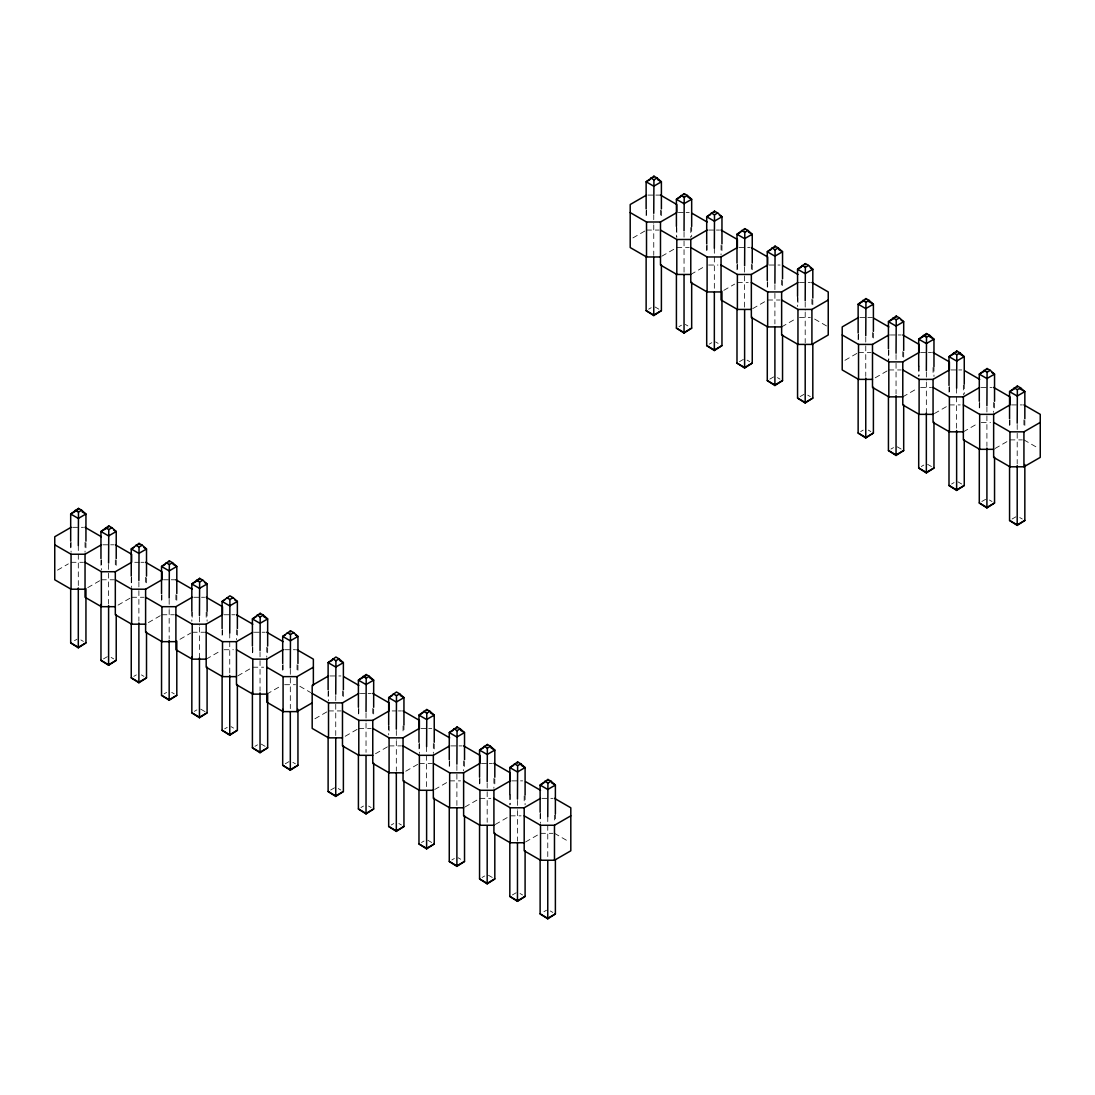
<?xml version="1.0" encoding="UTF-8"?>
<svg xmlns="http://www.w3.org/2000/svg" width="1095" height="1095" viewBox="0 0 1095 1095"><rect width="100%" height="100%" fill="white"/><g stroke="black" fill="none" stroke-linecap="round" stroke-linejoin="round"><path stroke-width="0.75" stroke-dasharray="5 3.75" d="M57.474 570.153L68.355 563.87M632.924 237.916L645.16 230.853M87.751 587.632L100.001 580.569M661.845 256.189L675.451 248.332M118.041 605.124L130.278 598.048M690.781 274.462L704.372 266.605M74.487 640.671L77.033 639.206M648.664 309.173L651.21 307.709M148.331 622.603L160.568 615.541M723.781 290.367L734.663 284.098M103.505 658.889L107.324 656.685M678.955 326.652L681.501 325.188M179.977 639.302L190.858 633.019M752.703 308.639L764.953 301.577M133.795 676.381L136.341 674.903M709.245 344.145L711.791 342.68M206.188 659.149L219.78 651.292M781.638 326.912L795.23 319.069M164.086 693.86L166.618 692.396M739.536 361.624L743.341 359.42M237.834 675.848L250.071 668.785M194.362 711.353L196.908 709.875M769.812 379.116L773.631 376.913M266.756 694.12L280.361 686.264M844.929 360.323L857.166 353.247M224.653 728.832L227.199 727.367M800.103 396.595L803.922 394.392M875.22 377.802L887.456 370.74M254.943 746.325L257.489 744.846M314.908 718.785L327.145 711.709M902.786 396.855L916.378 389.012M285.234 763.804L289.039 761.6M860.684 431.567L863.216 430.102M345.199 736.264L357.435 729.202M934.432 413.554L946.669 406.491M890.96 449.059L893.506 447.595M375.475 753.757L387.726 746.68M330.663 790.029L334.468 787.825M963.354 431.827L976.959 423.984M921.251 466.538L923.797 465.074M405.766 771.236L418.003 764.173M360.939 807.521L363.485 806.057M994.999 448.526L1007.249 441.463M951.541 484.031L954.087 482.566M434.701 789.509L446.938 782.446M391.23 825L393.776 823.536M981.832 501.51L985.637 499.32M464.978 806.988L477.228 799.925M421.52 842.493L424.066 841.028M1012.109 519.003L1015.927 516.799M495.268 824.48L507.505 817.418M451.811 859.972L454.343 858.507M525.559 841.973L537.796 834.896M482.087 877.465L484.633 876M512.378 894.957L516.197 892.753M543.941 911.697L546.487 910.232M648.076 195.088L654.276 195.088M655.837 195.088L660.49 195.088M678.366 212.581L684.567 212.581M686.113 212.581L689.22 212.581M646.515 230.06L658.93 230.06M708.643 230.06L714.857 230.06M716.404 230.06L719.511 230.06M676.806 247.552L689.22 247.552M738.933 247.552L749.801 247.552M708.643 265.031L717.964 265.031M769.224 265.031L780.078 265.031M737.387 282.524L748.241 282.524M799.501 282.524L810.368 282.524M767.663 300.003L780.078 300.003M799.501 317.495L810.368 317.495M860.081 317.495L866.282 317.495M867.842 317.495L872.496 317.495M890.372 334.974L896.572 334.974M898.133 334.974L901.226 334.974M858.535 352.467L870.949 352.467M920.649 352.467L926.863 352.467M928.409 352.467L931.516 352.467M888.811 369.946L901.226 369.946M950.939 369.946L957.153 369.946M958.7 369.946L961.807 369.946M920.649 387.438L931.516 387.438M981.229 387.438L992.097 387.438M949.392 404.917L960.247 404.917M1011.52 404.917L1022.374 404.917M981.229 422.41L990.537 422.41M1009.96 439.889L1022.374 439.889M72.626 527.325L83.48 527.325M102.903 544.804L109.117 544.804M110.663 544.804L113.77 544.804M71.066 562.296L83.48 562.296M134.753 562.296L139.407 562.296M140.954 562.296L144.061 562.296M101.356 579.789L113.77 579.789M163.483 579.789L169.684 579.789M171.244 579.789L175.898 579.789M131.646 597.268L144.061 597.268M193.774 597.268L199.974 597.268M201.535 597.268L204.628 597.268M161.937 614.76L174.351 614.76M224.051 614.76L230.265 614.76M231.811 614.76L234.919 614.76M192.214 632.239L204.628 632.239M254.341 632.239L260.555 632.239M262.102 632.239L265.209 632.239M224.051 649.732L233.372 649.732M284.632 649.732L295.499 649.732M252.794 667.211L263.649 667.211M330.06 675.957L340.928 675.957M284.632 684.703L295.499 684.703M360.351 693.436L366.551 693.436M368.112 693.436L371.205 693.436M328.514 710.929L340.928 710.929M392.188 710.929L396.842 710.929M398.388 710.929L401.495 710.929M358.79 728.408L371.205 728.408M420.918 728.408L427.132 728.408M428.679 728.408L431.786 728.408M389.081 745.9L401.495 745.9M451.208 745.9L457.409 745.9M458.969 745.9L462.076 745.9M419.371 763.379L431.786 763.379M481.499 763.379L487.699 763.379M489.26 763.379L492.353 763.379M449.662 780.872L460.516 780.872M511.776 780.872L522.643 780.872M479.938 798.351L490.806 798.351M542.066 798.351L552.934 798.351M510.229 815.843L521.097 815.843M540.519 833.322L552.934 833.322M814.639 319.069L826.876 326.132M1023.934 439.889L1037.526 447.745M655.029 306.97L658.848 309.173M685.319 324.448L687.865 325.927M715.61 341.941L718.142 343.406M747.16 360.159L749.705 361.624M777.45 377.652L779.996 379.116M807.74 395.131L810.286 396.595M868.308 430.102L870.853 431.567M897.325 446.856L901.144 449.059M927.616 464.335L931.421 466.538M957.892 481.827L961.711 484.031M989.456 500.045L992.002 501.51M1019.746 517.538L1022.292 519.003M299.77 686.264L310.651 692.546M554.481 833.322L569.441 841.973M80.852 639.932L83.398 641.41M111.142 657.424L113.688 658.889M141.419 674.903L143.965 676.381M171.71 692.396L174.256 693.86M200.727 709.149L205.819 712.078M231.018 726.628L233.563 728.093M261.294 744.121L265.113 746.325M292.858 762.339L295.404 763.804M338.287 788.564L340.832 790.029M368.577 806.057L371.123 807.521M398.867 823.536L401.413 825M427.885 840.289L431.69 842.493M458.162 857.782L460.708 859.246M488.452 875.261L492.271 877.465M520.015 893.479L522.561 894.957M550.292 910.972L552.838 912.436M1024.838 420.439L1024.838 428.925M1023.934 419.905L1023.934 428.241M1017.2 424.518L1017.2 463.842M1009.96 419.905L1009.96 428.501M1009.563 420.439L1009.563 428.925M994.547 402.96L994.547 411.433M993.644 402.426L993.644 412.418M986.91 407.025L986.91 446.363M979.683 402.426L979.683 411.008M979.286 402.96L979.286 411.433M964.257 383.784L964.257 393.954M963.354 384.934L963.354 394.925M956.633 388.178L956.633 430.568M949.392 386.603L949.392 394.925M948.995 387.165L948.995 393.954M933.967 366.291L933.967 376.461M933.063 367.455L933.063 375.777M926.343 372.054L926.343 380.868M926.343 382.223L926.343 412.747M919.102 366.045L919.102 376.037M918.705 366.291L918.705 376.461M903.69 352.193L903.69 358.982M902.786 351.632L902.786 359.954M896.052 354.575L896.052 393.899M888.811 349.962L888.811 360.228M888.428 350.496L888.428 360.679M873.399 333.017L873.399 341.489M872.496 332.483L872.496 340.805M865.762 337.082L865.762 376.42M858.535 334.153L858.535 342.475M858.138 334.714L858.138 341.489M812.818 299.743L812.818 306.518M811.915 299.168L811.915 305.833M805.195 302.111L805.195 310.925M805.195 312.28L805.195 342.803M797.954 297.512L797.954 306.094M797.557 296.348L797.557 306.518M782.542 280.553L782.542 289.039M781.638 280.019L781.638 288.355M774.904 284.632L774.904 323.956M767.663 281.689L767.663 288.615M767.28 282.25L767.28 289.039M752.251 264.771L752.251 271.546M751.348 264.196L751.348 272.532M744.614 267.139L744.614 308.16M737.387 264.196L737.387 271.122M736.99 264.771L736.99 271.546M721.961 245.581L721.961 254.067M721.057 245.047L721.057 255.039M714.337 248.291L714.337 290.681M707.096 245.047L707.096 253.643M706.699 245.581L706.699 254.067M691.67 226.405L691.67 236.575M690.781 227.568L690.781 237.56M684.046 232.167L684.046 273.189M676.806 227.568L676.806 237.56M676.409 226.405L676.409 236.575M661.394 210.61L661.394 219.096M660.49 210.076L660.49 218.411M653.756 214.688L653.756 223.489M653.756 224.858L653.756 255.368M646.515 210.076L646.515 218.411M646.132 210.61L646.132 219.096M555.384 813.872L555.384 822.359M554.481 815.009L554.481 823.33M547.76 816.596L547.76 858.973M540.519 813.339L540.519 823.33M540.122 813.872L540.122 822.359M525.094 794.696L525.094 804.866M524.19 795.86L524.19 804.182M517.47 800.459L517.47 809.273M517.47 810.642L517.47 841.152M510.229 794.464L510.229 804.455M509.832 794.696L509.832 804.866M494.817 778.901L494.817 787.387M493.913 778.367L493.913 788.359M487.179 782.98L487.179 822.304M479.938 778.367L479.938 786.963M479.555 778.901L479.555 787.387M464.526 761.422L464.526 769.894M463.623 760.888L463.623 770.88M456.889 765.487L456.889 806.522M449.662 760.888L449.662 769.47M449.265 761.422L449.265 769.894M434.236 743.929L434.236 750.718M433.333 743.395L433.333 753.387M426.612 746.639L426.612 789.03M419.371 743.395L419.371 753.387M418.974 743.929L418.974 752.416M403.945 724.753L403.945 733.226M403.042 725.917L403.042 734.239M396.322 730.516L396.322 739.33M396.322 740.685L396.322 771.209M389.081 725.917L389.081 734.499M388.684 724.753L388.684 734.923M373.669 708.958L373.669 717.444M372.765 708.424L372.765 716.76M366.031 713.037L366.031 721.851M366.031 723.206L366.031 752.361M358.79 708.424L358.79 717.02M358.407 708.958L358.407 717.444M343.378 691.479L343.378 699.951M342.475 690.945L342.475 699.267M335.741 695.544L335.741 736.565M328.514 690.945L328.514 700.937M328.117 691.479L328.117 699.951M297.95 665.254L297.95 673.726M297.046 664.72L297.046 673.042M290.312 669.319L290.312 708.643M283.085 664.72L283.085 673.302M282.688 665.254L282.688 673.726M267.659 647.761L267.659 656.233M266.756 647.227L266.756 657.219M260.035 651.84L260.035 691.164M252.794 647.227L252.794 655.823M252.397 647.761L252.397 656.233M237.369 630.282L237.369 637.057M236.465 629.748L236.465 639.74M229.745 632.992L229.745 675.369M222.504 629.748L222.504 638.33M222.107 630.282L222.107 637.057M207.092 611.092L207.092 621.262M206.188 612.256L206.188 620.578M199.454 616.855L199.454 625.669M199.454 627.038L199.454 657.547M192.214 612.256L192.214 620.851M191.83 611.092L191.83 621.262M176.801 595.31L176.801 602.086M175.898 594.777L175.898 603.099M169.164 599.376L169.164 608.19M169.164 609.545L169.164 638.7M161.937 594.777L161.937 603.359M161.54 595.31L161.54 603.783M146.511 577.818L146.511 586.29M145.608 577.284L145.608 585.606M138.887 581.883L138.887 621.221M131.646 577.284L131.646 587.536M131.249 577.818L131.249 586.29M116.221 560.339L116.221 568.811M115.317 559.805L115.317 568.127M108.597 564.404L108.597 603.728M101.356 559.805L101.356 570.057M100.959 560.339L100.959 568.811M85.944 542.846L85.944 551.319M85.04 542.312L85.04 552.304M78.306 545.556L78.306 587.947M71.066 542.312L71.066 552.304M70.682 542.846L70.682 551.319"/><path stroke-width="1.5" d="M85.944 541.149L85.944 514.02L81.66 510.243L78.484 512.077L78.306 545.556M116.221 558.642L116.221 531.513L111.95 527.722L108.761 529.569L108.597 563.049M146.511 576.121L146.511 548.992L142.24 545.214L139.051 547.048L138.887 580.528M176.801 593.613L176.801 566.485L172.531 562.693L169.342 564.541L169.164 598.021M207.092 611.092L207.092 583.963L202.808 580.186L199.632 582.02L199.454 615.5M237.369 628.585L237.369 601.456L233.098 597.665L229.909 599.512L229.745 632.992M267.659 646.064L267.659 618.935L263.389 615.157L260.199 616.991L260.035 650.471M297.95 663.556L297.95 636.428L293.679 632.636L290.49 634.484L290.312 667.964M343.378 689.782L343.378 662.653L339.108 658.875L335.919 660.709L335.741 694.189M373.669 707.274L373.669 680.146L369.385 676.354L366.209 678.202L366.031 711.668M403.945 724.753L403.945 697.625L399.675 693.847L396.486 695.681L396.322 729.16M434.236 742.246L434.236 715.117L429.965 711.326L426.776 713.173L426.612 746.639M464.526 759.725L464.526 732.596L460.256 728.818L457.067 730.652L456.889 764.132M494.817 777.217L494.817 750.089L490.533 746.297L487.357 748.145L487.179 781.611M525.094 794.696L525.094 767.568L520.823 763.79L517.634 765.624L517.47 799.104M555.384 813.872L555.384 785.06L551.113 781.269L547.924 783.117L547.76 816.596M661.394 208.912L661.394 181.797L657.109 178.006L653.934 179.84L653.756 213.32M691.67 226.405L691.67 199.276L687.4 195.485L684.211 197.333L684.046 230.812M721.961 243.884L721.961 216.769L717.69 212.977L714.501 214.812L714.337 248.291M752.251 263.074L752.251 234.248L747.981 230.47L744.792 232.304L744.614 265.784M782.542 278.855L782.542 251.74L778.258 247.949L775.082 249.783L774.904 283.263M812.818 298.045L812.818 269.219L808.548 265.442L805.359 267.276L805.195 300.755M873.399 331.32L873.399 304.191L869.129 300.413L865.94 302.247L865.762 335.727M903.69 350.496L903.69 321.684L899.406 317.892L896.23 319.74L896.052 353.206M933.967 366.291L933.967 339.163L929.696 335.385L926.507 337.219L926.343 370.699M964.257 383.784L964.257 356.655L959.986 352.864L956.797 354.712L956.633 388.178M994.547 401.263L994.547 374.134L990.277 370.356L987.088 372.19L986.91 405.67M1024.838 418.755L1024.838 391.627L1020.554 387.835L1017.364 389.683L1017.2 423.149M78.306 509.613L78.484 508.395L81.66 510.243M108.597 527.106L108.761 525.887L111.95 527.722M138.887 544.585L139.051 543.366L142.24 545.214M169.164 562.077L169.342 560.859L172.531 562.693M199.454 579.57L199.632 578.338L202.808 580.186M260.035 614.541L260.199 613.309L263.389 615.157M290.312 632.02L290.49 630.802L293.679 632.636M369.385 676.354L366.209 674.52L366.031 675.738L358.407 680.146L358.407 707.274M426.612 710.71L426.776 709.492L429.965 711.326M456.889 728.189L457.067 726.971L460.256 728.818M487.179 745.681L487.357 744.463L490.533 746.297M517.47 763.16L517.634 761.942L520.823 763.79M547.76 780.653L547.924 779.435L551.113 781.269M653.756 177.39L653.934 176.172L657.109 178.006M684.046 194.869L684.211 193.651L687.4 195.485M714.337 212.362L714.501 211.143L717.69 212.977M744.614 229.84L744.792 228.622L747.981 230.47M774.904 247.333L775.082 246.115L778.258 247.949M805.195 264.812L805.359 263.594L808.548 265.442M865.762 299.784L865.94 298.565L869.129 300.413M896.052 317.276L896.23 316.058L899.406 317.892M929.696 335.385L926.507 333.537L926.343 334.755L918.705 339.163L918.705 366.291M956.633 352.248L956.797 351.03L959.986 352.864M986.91 369.727L987.088 368.509L990.277 370.356M1017.2 387.219L1017.364 386.001L1020.554 387.835M78.484 508.395L70.682 514.02L70.682 541.149M108.761 525.887L100.959 531.513L100.959 558.642M139.051 543.366L131.249 548.992L131.249 576.121M169.342 560.859L161.54 566.485L161.54 593.613M653.934 176.172L646.132 181.797L646.132 208.912M199.632 578.338L191.83 583.963L191.83 611.092M684.211 193.651L676.409 199.276L676.409 226.405M233.098 597.665L229.909 595.831L222.107 601.456L222.107 628.585M714.501 211.143L706.699 216.769L706.699 243.884M260.199 613.309L252.397 618.935L252.397 646.064M744.792 228.622L736.99 234.248L736.99 263.074M290.49 630.802L282.688 636.428L282.688 663.556M775.082 246.115L767.28 251.74L767.28 280.553M805.359 263.594L797.557 269.219L797.557 296.348M339.108 658.875L335.919 657.027L328.117 662.653L328.117 689.782M366.209 674.52L358.407 680.146L366.031 684.553L373.669 680.146L369.85 677.942M865.94 298.565L858.138 304.191L858.138 333.017M399.675 693.847L396.486 691.999L388.684 697.625L388.684 724.753M896.23 316.058L888.428 321.684L888.428 348.812M426.776 709.492L418.974 715.117L418.974 742.246M926.507 333.537L918.705 339.163L926.343 343.57L933.967 339.163L928.888 336.233M457.067 726.971L449.265 732.596L449.265 759.725M956.797 351.03L948.995 356.655L948.995 385.467M487.357 744.463L479.555 750.089L479.555 777.217M987.088 368.509L979.286 374.134L979.286 401.263M517.634 761.942L509.832 767.568L509.832 794.696M1017.364 386.001L1009.563 391.627L1009.563 418.755M547.924 779.435L540.122 785.06L540.122 812.189M85.944 588.617L85.944 642.875L78.306 647.802L70.682 642.875L70.682 588.617M116.221 614.582L116.221 660.353L108.597 665.281L100.959 660.353L100.959 604.413M146.511 632.075L146.511 677.846L138.887 682.774L131.249 677.846L131.249 623.589M661.394 264.867L661.394 310.638L653.756 315.565L646.132 310.638L646.132 256.394M176.801 641.081L176.801 695.325L169.164 700.266L161.54 695.325L161.54 641.081M691.67 282.346L691.67 328.13L684.046 333.058L676.409 328.13L676.409 273.873M207.092 667.047L207.092 712.818L199.454 717.745L191.83 712.818L191.83 656.863M721.961 291.366L721.961 345.609L714.337 350.537L706.699 345.609L706.699 291.366M237.369 684.526L237.369 730.297L229.745 735.238L222.107 730.297L222.107 676.053M752.251 317.317L752.251 363.102L744.614 368.029L736.99 363.102L736.99 308.845M267.659 693.532L267.659 747.789L260.035 752.717L252.397 747.789L252.397 691.848M782.542 334.81L782.542 380.581L774.904 385.508L767.28 380.581L767.28 326.337M297.95 709.327L297.95 765.268L290.312 770.209L282.688 765.268L282.688 709.327M812.818 343.816L812.818 398.074L805.195 403.001L797.557 398.074L797.557 343.816M343.378 745.722L343.378 791.507L335.741 796.435L328.117 791.507L328.117 737.25M873.399 387.26L873.399 433.045L865.762 437.973L858.138 433.045L858.138 378.788M373.669 763.215L373.669 808.986L366.031 813.913L358.407 808.986L358.407 754.742M903.69 404.753L903.69 450.524L896.052 455.452L888.428 450.524L888.428 396.28M403.945 780.694L403.945 826.479L396.322 831.406L388.684 826.479L388.684 772.221M933.967 422.232L933.967 468.017L926.343 472.944L918.705 468.017L918.705 413.759M434.236 798.187L434.236 843.958L426.612 848.885L418.974 843.958L418.974 789.714M964.257 439.725L964.257 485.496L956.633 490.423L948.995 485.496L948.995 431.252M464.526 815.679L464.526 861.45L456.889 866.378L449.265 861.45L449.265 807.193M994.547 457.204L994.547 502.988L986.91 507.916L979.286 502.988L979.286 448.731M494.817 833.158L494.817 878.929L487.179 883.857L479.555 878.929L479.555 824.686M1024.838 464.526L1024.838 520.467L1017.2 525.395L1009.563 520.467L1009.563 466.224M525.094 850.651L525.094 896.422L517.47 901.349L509.832 896.422L509.832 842.164M555.384 859.657L555.384 913.901L547.76 918.828L540.122 913.901L540.122 859.657M77.033 510.352L70.682 514.02L78.306 518.428L85.944 514.02L82.125 511.817M649.937 179.594L646.132 181.797L653.756 186.205L661.394 181.797L657.575 179.594M71.066 527.325L54.75 536.742L54.75 579.789L71.066 589.206L85.04 589.206M646.515 195.088L630.2 204.519L630.2 247.552L646.515 256.969L660.49 256.969M107.324 527.845L100.959 531.513L108.597 535.92L116.221 531.513L113.688 530.048M680.228 197.073L676.409 199.276L684.046 203.684L691.67 199.276L687.865 197.073M54.75 544.804L71.066 554.234L85.04 554.234L101.356 544.804M630.2 212.581L646.515 221.998L660.49 221.998L676.806 212.581L676.806 204.519L660.49 195.088M133.795 547.527L131.249 548.992L138.887 553.399L146.511 548.992L143.965 547.527M710.518 214.565L706.699 216.769L714.337 221.176L721.961 216.769L719.415 215.291M85.04 562.296L101.356 571.713L115.317 571.713L131.646 562.296L131.646 554.234L115.317 544.804M660.49 230.06L676.806 239.49L690.781 239.49L707.096 230.06M165.359 564.281L161.54 566.485L169.164 570.892L176.801 566.485L172.983 564.281M740.809 232.044L736.99 234.248L744.614 238.655L752.251 234.248M115.317 579.789L131.646 589.206L145.608 589.206L161.937 579.789L161.937 571.713L145.608 562.296M690.781 247.552L707.096 256.969L721.057 256.969L737.387 247.552L737.387 239.49L721.057 230.06M85.944 642.875L78.306 647.282L70.682 642.875M661.394 310.638L653.756 315.045L646.132 310.638M198.181 580.295L191.83 583.963L199.454 588.371L207.092 583.963L204.546 582.499M771.085 249.537L767.28 251.74L774.904 256.148L782.542 251.74L778.723 249.537M145.608 597.268L161.937 606.685L175.898 606.685L192.214 597.268M721.057 265.031L737.387 274.462L751.348 274.462L767.663 265.031L767.663 256.969L751.348 247.552M116.221 660.353L108.597 664.761L100.959 660.353M691.67 328.13L684.046 332.538L676.409 328.13M224.653 599.992L222.107 601.456L229.745 605.863L237.369 601.456L234.823 599.992M801.376 267.016L797.557 269.219L805.195 273.627L812.818 269.219L810.286 267.755M175.898 614.76L192.214 624.177L206.188 624.177L222.504 614.76L222.504 606.685L206.188 597.268M751.348 282.524L767.663 291.941L781.638 291.941L797.954 282.524M146.511 677.846L138.887 682.253L131.249 677.846M721.961 345.609L714.337 350.017L706.699 345.609M256.216 616.731L252.397 618.935L260.035 623.342L267.659 618.935L263.84 616.731M206.188 632.239L222.504 641.656L236.465 641.656L252.794 632.239M781.638 300.003L797.954 309.433L811.915 309.433L828.244 300.003M176.801 695.325L169.164 699.732L161.54 695.325M752.251 363.102L744.614 367.509L736.99 363.102M285.234 634.963L282.688 636.428L290.312 640.835L297.95 636.428L295.404 634.963M863.216 301.262L858.138 304.191L865.762 308.598L873.399 304.191L868.308 301.262M236.465 649.732L252.794 659.149L266.756 659.149L283.085 649.732M781.638 291.941L781.638 334.974L797.954 344.405L811.915 344.405L828.244 334.974L828.244 291.941L811.915 282.524M858.535 317.495L842.206 326.912L842.206 369.946L858.535 379.376L872.496 379.376M207.092 712.818L199.454 717.225L191.83 712.818M782.542 380.581L774.904 384.988L767.28 380.581M893.506 318.741L888.428 321.684L896.052 326.091L903.69 321.684L901.144 320.205M266.756 667.211L283.085 676.628L297.046 676.628L313.362 667.211M842.206 334.974L858.535 344.405L872.496 344.405L888.811 334.974M331.936 660.449L328.117 662.653L335.741 667.06L343.378 662.653L339.56 660.449M328.514 675.957L312.185 685.374L312.185 728.408L328.514 737.838L342.475 737.838M237.369 730.297L229.745 734.704L222.107 730.297M812.818 398.074L805.195 402.481L797.557 398.074M266.756 659.149L266.756 702.182L283.085 711.613L297.046 711.613L312.007 702.976M872.496 352.467L888.811 361.884L902.786 361.884L919.102 352.467L919.102 344.405L902.786 334.974M312.185 693.436L328.514 702.867L342.475 702.867L358.79 693.436M267.659 747.789L260.035 752.197L252.397 747.789M954.087 353.712L948.995 356.655L956.633 361.063L964.257 356.655L959.165 353.712M902.786 369.946L919.102 379.376L933.063 379.376L949.392 369.946L949.392 361.884L933.063 352.467M392.503 695.421L388.684 697.625L396.322 702.032L403.945 697.625L400.14 695.421M342.475 710.929L358.79 720.346L372.765 720.346L389.081 710.929L389.081 702.867L372.765 693.436M297.95 765.268L290.312 769.676L282.688 765.268M873.399 433.045L865.762 437.452L858.138 433.045M984.364 371.205L979.286 374.134L986.91 378.541L994.547 374.134L992.002 372.67M933.063 387.438L949.392 396.855L963.354 396.855L979.683 387.438M422.793 712.913L418.974 715.117L426.612 719.524L434.236 715.117L430.417 712.913M372.765 728.408L389.081 737.838L403.042 737.838L419.371 728.408L419.371 720.346L403.042 710.929M903.69 450.524L896.052 454.931L888.428 450.524M1014.654 388.684L1009.563 391.627L1017.2 396.034L1024.838 391.627L1019.746 388.684M963.354 404.917L979.683 414.348L993.644 414.348L1009.96 404.917L1009.96 396.855L993.644 387.438M343.378 791.507L335.741 795.914L328.117 791.507M453.084 730.392L449.265 732.596L456.889 737.003L464.526 732.596L460.708 730.392M403.042 745.9L419.371 755.317L433.333 755.317L449.662 745.9M933.967 468.017L926.343 472.424L918.705 468.017M993.644 422.41L1009.96 431.827L1023.934 431.827L1040.25 422.41M373.669 808.986L366.031 813.393L358.407 808.986M483.36 747.885L479.555 750.089L487.179 754.496L494.817 750.089L490.998 747.885M433.333 763.379L449.662 772.81L463.623 772.81L479.938 763.379L479.938 755.317L463.623 745.9M964.257 485.496L956.633 489.903L948.995 485.496M993.644 414.348L993.644 457.382L1009.96 466.798L1023.934 466.798L1040.25 457.382L1040.25 414.348L1023.934 404.917M403.945 826.479L396.322 830.886L388.684 826.479M513.651 765.364L509.832 767.568L517.47 771.975L525.094 767.568L521.288 765.364M463.623 780.872L479.938 790.289L493.913 790.289L510.229 780.872L510.229 772.81L493.913 763.379M994.547 502.988L986.91 507.396L979.286 502.988M434.236 843.958L426.612 848.365L418.974 843.958M543.941 782.857L540.122 785.06L547.76 789.468L555.384 785.06L551.565 782.857M493.913 798.351L510.229 807.781L524.19 807.781L540.519 798.351M1024.838 520.467L1017.2 524.875L1009.563 520.467M464.526 861.45L456.889 865.858L449.265 861.45M524.19 815.843L540.519 825.26L554.481 825.26L570.81 815.843M494.817 878.929L487.179 883.337L479.555 878.929M524.19 807.781L524.19 850.815L540.519 860.232L554.481 860.232L570.81 850.815L570.81 807.781L554.481 798.351M525.094 896.422L517.47 900.829L509.832 896.422M555.384 913.901L547.76 918.308L540.122 913.901M660.49 221.998L660.49 265.031L676.806 274.462L690.781 274.462M690.781 239.49L690.781 282.524L707.096 291.941L721.057 291.941M721.057 256.969L721.057 300.003L737.387 309.433L751.348 309.433M751.348 274.462L751.348 317.495L767.663 326.912L781.638 326.912M872.496 344.405L872.496 387.438L888.811 396.855L902.786 396.855M902.786 361.884L902.786 404.917L919.102 414.348L933.063 414.348M933.063 379.376L933.063 422.41L949.392 431.827L963.354 431.827M963.354 396.855L963.354 439.889L979.683 449.32L993.644 449.32M85.04 554.234L85.04 597.268L101.356 606.685L115.317 606.685M115.317 571.713L115.317 614.76L131.646 624.177L145.608 624.177M145.608 589.206L145.608 632.239L161.937 641.656L175.898 641.656M175.898 606.685L175.898 649.732L192.214 659.149L206.188 659.149M206.188 624.177L206.188 667.211L222.504 676.642L236.465 676.642M236.465 641.656L236.465 684.703L252.794 694.12L266.756 694.12M342.475 702.867L342.475 745.9L358.79 755.317L372.765 755.317M372.765 720.346L372.765 763.379L389.081 772.81L403.042 772.81M403.042 737.838L403.042 780.872L419.371 790.289L433.333 790.289M433.333 755.317L433.333 798.351L449.662 807.781L463.623 807.781M463.623 772.81L463.623 815.843L479.938 825.26L493.913 825.26M493.913 790.289L493.913 833.322L510.229 842.753L524.19 842.753M748.432 232.044L750.978 233.522M650.745 178.006L653.934 179.84M681.035 195.485L684.211 197.333M711.312 212.977L714.501 214.812M741.602 230.47L744.792 232.304M771.893 247.949L775.082 249.783M802.17 265.442L805.359 267.276M862.75 300.413L865.94 302.247M893.041 317.892L896.23 319.74M923.318 335.385L926.507 337.219M953.608 352.864L956.797 354.712M983.899 370.356L987.088 372.19M1014.189 387.835L1017.364 389.683M692.136 213.361L707.096 221.998M782.993 265.825L797.954 274.462M873.851 318.275L888.811 326.912M964.722 370.74L979.683 379.376M75.295 510.243L78.484 512.077M105.585 527.722L108.761 529.569M135.862 545.214L139.051 547.048M166.153 562.693L169.342 564.541M196.443 580.186L199.632 582.02M226.72 597.665L229.909 599.512M257.01 615.157L260.199 616.991M287.301 632.636L290.49 634.484M332.729 658.875L335.919 660.709M363.02 676.354L366.209 678.202M393.31 693.847L396.486 695.681M423.587 711.326L426.776 713.173M453.877 728.818L457.067 730.652M484.168 746.297L487.357 748.145M514.445 763.79L517.634 765.624M544.735 781.269L547.924 783.117M85.04 527.325L101.356 536.742M175.898 579.789L192.214 589.206M236.465 614.76L252.794 624.177M266.756 632.239L283.085 641.656M297.046 649.732L313.362 659.149L313.362 685.525M343.83 676.737L358.79 685.374M434.701 729.202L449.662 737.838M525.559 781.652L540.519 790.289M1023.934 431.827L1023.934 466.798M1017.2 465.539L1017.2 525.395M1009.96 431.827L1009.96 466.798M986.91 448.047L986.91 507.916M979.683 414.348L979.683 449.32M956.633 430.568L956.633 490.423M949.392 396.855L949.392 431.827M926.343 413.075L926.343 472.944M919.102 379.376L919.102 414.348M896.052 395.596L896.052 455.452M888.811 361.884L888.811 396.855M865.762 378.103L865.762 437.973M858.535 344.405L858.535 379.376M811.915 309.433L811.915 344.405M805.195 344.829L805.195 403.001M797.954 309.433L797.954 344.405M774.904 327.35L774.904 385.508M767.663 291.941L767.663 326.912M744.614 309.858L744.614 368.029M737.387 274.462L737.387 309.433M714.337 292.379L714.337 350.537M707.096 256.969L707.096 291.941M684.046 274.886L684.046 333.058M676.806 239.49L676.806 274.462M653.756 257.407L653.756 315.565M646.515 221.998L646.515 256.969M554.481 825.26L554.481 860.232M547.76 860.67L547.76 918.828M540.519 825.26L540.519 860.232M517.47 843.177L517.47 901.349M510.229 807.781L510.229 842.753M487.179 825.698L487.179 883.857M479.938 790.289L479.938 825.26M456.889 808.206L456.889 866.378M449.662 772.81L449.662 807.781M426.612 790.727L426.612 848.885M419.371 755.317L419.371 790.289M396.322 773.234L396.322 831.406M389.081 737.838L389.081 772.81M366.031 755.755L366.031 813.913M358.79 720.346L358.79 755.317M335.741 738.263L335.741 796.435M328.514 702.867L328.514 737.838M297.046 676.628L297.046 711.613M290.312 712.037L290.312 770.209M283.085 676.628L283.085 711.613M260.035 692.861L260.035 752.717M252.794 659.149L252.794 694.12M229.745 675.369L229.745 735.238M222.504 641.656L222.504 676.642M199.454 657.89L199.454 717.745M192.214 624.177L192.214 659.149M169.164 640.397L169.164 700.266M161.937 606.685L161.937 641.656M138.887 622.918L138.887 682.774M131.646 589.206L131.646 624.177M108.597 605.425L108.597 665.281M101.356 571.713L101.356 606.685M78.306 587.947L78.306 647.802M71.066 554.234L71.066 589.206"/></g></svg>
